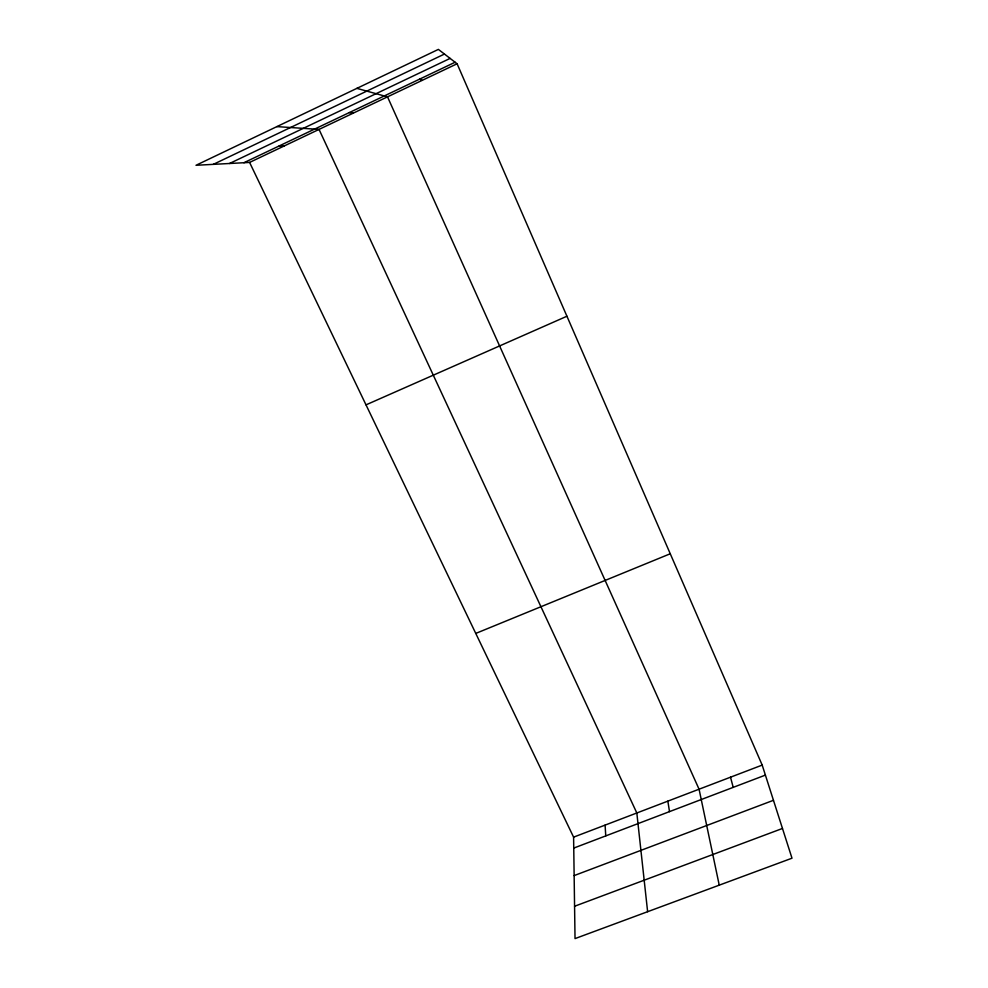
<?xml version="1.0" encoding="UTF-8"?>
<svg xmlns="http://www.w3.org/2000/svg" width="988" height="988" viewBox="0 0 988 988"><rect width="100%" height="100%" fill="white"/><g stroke="black" fill="none" stroke-linecap="round" stroke-linejoin="round"><path stroke-width="1.48" d="M213.322 164.354L444.452 54.056M229.549 163.489L450.12 58.403M243.913 162.724L455.122 62.244M249.594 162.427L457.098 63.763L762.193 765.095L791.993 858.202L575.028 938.6L573.596 837.145L249.594 162.427L196.007 165.28L438.376 49.4L457.098 63.763M366.017 404.858L566.927 316.234M475.771 633.419L670.259 553.762M573.596 837.145L762.193 765.095M573.756 848.087L765.391 775.111M574.139 875.59L773.456 800.305M574.571 906.255L782.471 828.463M279.098 145.989L284.173 145.977M276.887 126.612L319.038 129.403L636.828 812.988L647.622 911.702M349.283 112.595L353.136 113.188M356.878 88.364L387.518 96.849L699.072 789.214L719.239 885.162M419.554 79.163L422.172 80.374M730.515 777.198L733.207 787.374M667.851 801.145L669.506 811.63M605.101 825.116L605.755 835.91"/></g></svg>
